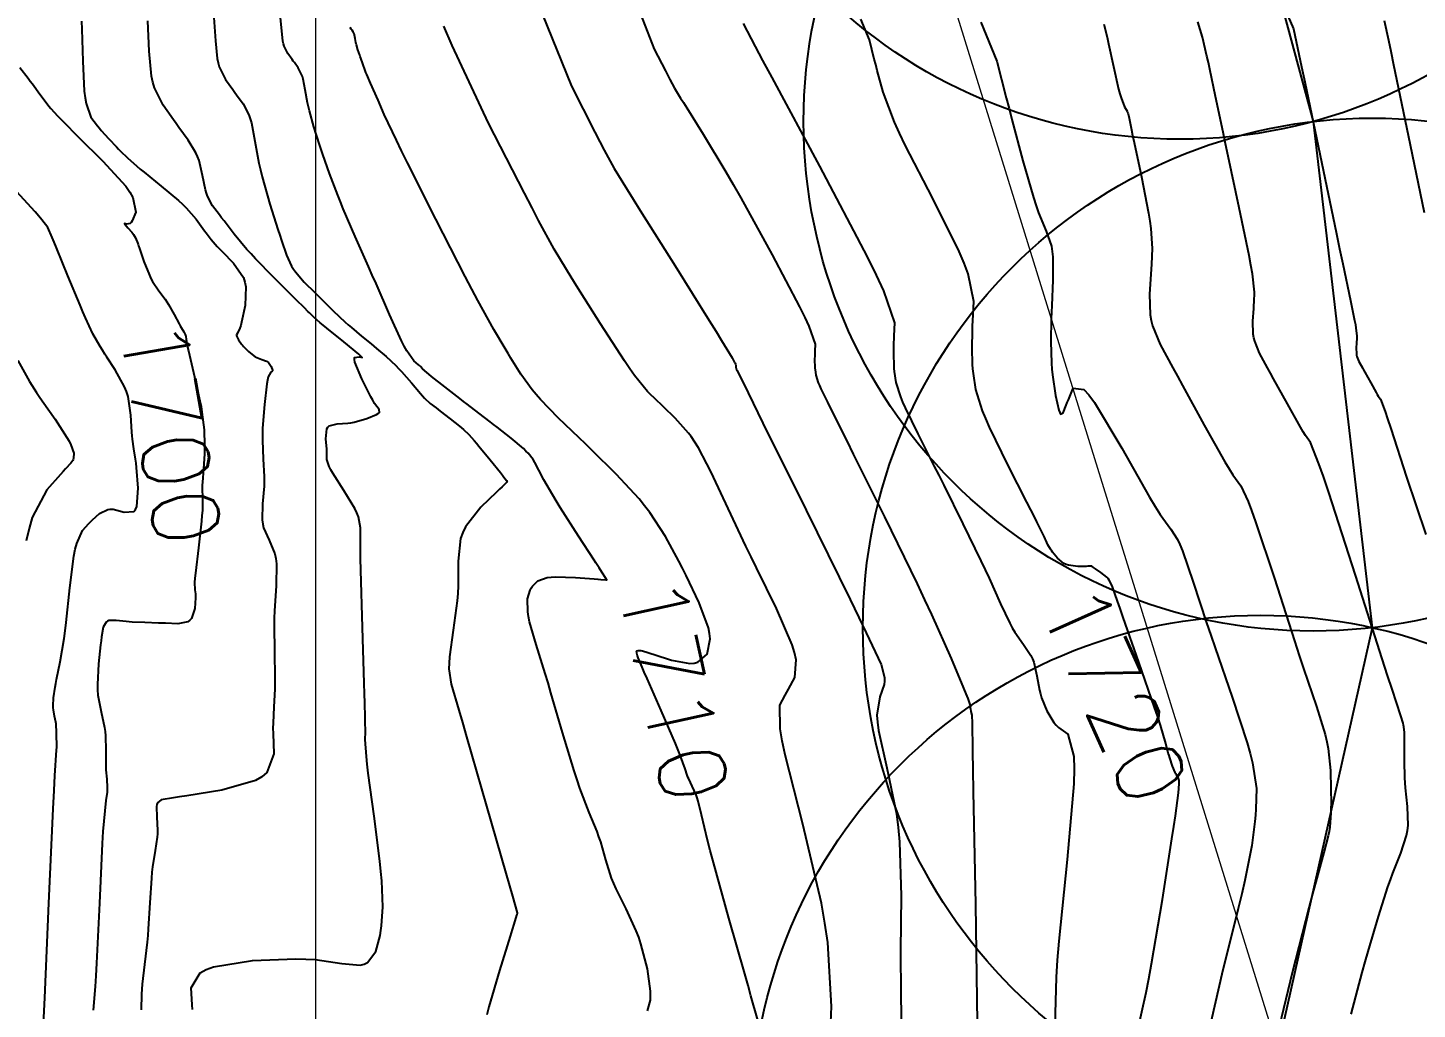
# Model space of a CAD drawing. Header units: metres. Extents: x 837117 to 838477, y 1189012 to 1191015.
# Drawn here: x 837660.1 to 837739.2, y 1189903.5 to 1189959.3 of the extents above; entities that cross this region are included whole.
import ezdxf

# ---------------------------------------------------------------- set-up
doc = ezdxf.new("R2010")
doc.units = ezdxf.units.M
doc.header["$LTSCALE"] = 0.3
for name, color, linetype in [('CIRCULOS', 60, 'Continuous'), ('COTAS 10', 1, 'Continuous'), ('COTAS INT', 252, 'Continuous'), ('LINEA_DE_CEROS', 61, 'Continuous')]:
    doc.layers.add(name, color=color, linetype=linetype)
doc.layers.add('COORD', color=7, linetype='Continuous', lineweight=20)
doc.layers.add('Linea_Tendencia', color=51, linetype='Continuous', lineweight=20)
doc.styles.get("Standard").update_dxf_attribs({"font": 'simplex.shx'})

msp = doc.modelspace()

# ---------------------------------------------------------------- linework, layer by layer
at = {"layer": 'CIRCULOS'}
for centre in [(837725.715, 1189981.998), (837733.283, 1189954.003), (837736.655, 1189925.199), (837730.294, 1189896.905)]:
    msp.add_circle(centre, 29, dxfattribs=at)
at = {"layer": 'COORD'}
msp.add_line((837676.514, 1189013.872), (837676.514, 1191013.872), dxfattribs=at)
at = {"layer": 'COTAS 10'}
for points, elevation in [([(837701.674, 1189902.855), (837701.283, 1189904.248), (837701.117, 1189904.834), (837700.927, 1189905.508), (837700.031, 1189908.668), (837699.146, 1189911.837), (837698.963, 1189912.516), (837698.806, 1189913.11), (837698.459, 1189914.541), (837698.275, 1189915.324), (837698.22, 1189915.509), (837698.164, 1189915.681), (837697.945, 1189916.187), (837697.742, 1189916.592), (837697.696, 1189916.7), (837697.654, 1189916.806), (837697.539, 1189917.172), (837697.275, 1189917.895), (837697.14, 1189918.226), (837696.978, 1189918.613), (837696.167, 1189920.482), (837695.367, 1189922.304), (837695.211, 1189922.662), (837695.085, 1189922.956), (837694.864, 1189923.488), (837694.831, 1189923.602), (837694.822, 1189923.632), (837694.812, 1189923.663), (837694.779, 1189923.769), (837694.771, 1189923.852), (837694.778, 1189923.868), (837694.788, 1189923.881), (837694.86, 1189923.901), (837694.956, 1189923.898), (837695.008, 1189923.894), (837695.101, 1189923.881), (837695.411, 1189923.789), (837695.575, 1189923.737), (837695.771, 1189923.673), (837696.761, 1189923.344), (837697.808, 1189923.152), (837698.041, 1189923.174), (837698.25, 1189923.229), (837698.797, 1189923.699), (837698.962, 1189924.562), (837698.929, 1189924.865), (837698.863, 1189925.196), (837698.34, 1189926.621), (837697.593, 1189928.177), (837697.385, 1189928.589), (837697.176, 1189928.994), (837696.42, 1189930.392), (837695.526, 1189931.755), (837695.23, 1189932.138), (837694.914, 1189932.524), (837694.381, 1189933.098), (837693.601, 1189933.937), (837692.215, 1189935.3), (837691.854, 1189935.654), (837691.502, 1189935.997), (837690.31, 1189937.151), (837689.297, 1189938.192), (837689.058, 1189938.464), (837688.836, 1189938.729), (837688.184, 1189939.627), (837687.621, 1189940.536), (837687.456, 1189940.807), (837687.286, 1189941.088), (837686.641, 1189942.173), (837685.727, 1189943.829), (837685.388, 1189944.47), (837685.012, 1189945.188), (837683.345, 1189948.441), (837681.734, 1189951.646), (837681.393, 1189952.334), (837681.097, 1189952.937), (837680.411, 1189954.396), (837680.054, 1189955.219), (837679.966, 1189955.42), (837679.883, 1189955.609), (837679.624, 1189956.197), (837679.417, 1189956.676), (837679.367, 1189956.796), (837679.32, 1189956.911), (837679.179, 1189957.283), (837679.065, 1189957.613), (837679.036, 1189957.701), (837679.007, 1189957.788), (837678.91, 1189958.09), (837678.831, 1189958.367), (837678.814, 1189958.438), (837678.798, 1189958.506), (837678.758, 1189958.731), (837678.722, 1189958.915), (837678.71, 1189958.958), (837678.697, 1189958.997), (837678.639, 1189959.107), (837678.572, 1189959.199), (837678.532, 1189959.253), (837678.457, 1189959.358)], 1710), ([(837723.291, 1189902.229), (837723.779, 1189904.443), (837723.929, 1189905.221), (837724.085, 1189906.071), (837724.703, 1189909.737), (837725.245, 1189913.181), (837725.354, 1189913.891), (837725.445, 1189914.496), (837725.624, 1189915.798), (837725.66, 1189916.306), (837725.66, 1189916.41), (837725.655, 1189916.497), (837725.604, 1189916.677), (837725.506, 1189916.822), (837725.473, 1189916.887), (837725.437, 1189916.963), (837725.284, 1189917.326), (837725.123, 1189917.786), (837725.081, 1189917.922), (837725.041, 1189918.063), (837724.908, 1189918.604), (837724.596, 1189919.66), (837724.443, 1189920.126), (837724.261, 1189920.666), (837723.366, 1189923.242), (837722.473, 1189925.773), (837722.293, 1189926.285), (837722.143, 1189926.716), (837721.844, 1189927.588), (837721.681, 1189927.909), (837721.616, 1189927.992), (837721.543, 1189928.072), (837721.208, 1189928.341), (837720.893, 1189928.546), (837720.832, 1189928.587), (837720.782, 1189928.621), (837720.699, 1189928.684), (837720.691, 1189928.696), (837720.689, 1189928.698), (837720.687, 1189928.699), (837720.684, 1189928.698), (837720.679, 1189928.694), (837720.677, 1189928.693), (837720.537, 1189928.693), (837720.463, 1189928.692), (837720.371, 1189928.691), (837719.894, 1189928.685), (837719.357, 1189928.752), (837719.226, 1189928.797), (837719.103, 1189928.854), (837718.726, 1189929.156), (837718.445, 1189929.502), (837718.383, 1189929.587), (837718.328, 1189929.667), (837718.189, 1189929.918), (837718.074, 1189930.176), (837718.035, 1189930.26), (837717.992, 1189930.35), (837717.81, 1189930.724), (837717.561, 1189931.219), (837717.397, 1189931.541), (837717.208, 1189931.912), (837716.987, 1189932.344), (837715.92, 1189934.427), (837714.86, 1189936.606), (837714.644, 1189937.1), (837714.46, 1189937.546), (837714.075, 1189938.76), (837713.942, 1189939.672), (837713.917, 1189939.927), (837713.898, 1189940.183), (837713.871, 1189941.119), (837713.889, 1189942.097), (837713.898, 1189942.381), (837713.909, 1189942.669), (837713.962, 1189943.755), (837713.646, 1189945.336), (837713.424, 1189945.937), (837713.143, 1189946.608), (837711.644, 1189949.618), (837710.064, 1189952.659), (837709.733, 1189953.35), (837709.448, 1189953.974), (837708.802, 1189955.682), (837708.473, 1189956.917), (837708.387, 1189957.243), (837708.304, 1189957.562), (837708.024, 1189958.658), (837707.545, 1189959.826)], 1720), ([(837737.335, 1189959.756), (837737.573, 1189958.641), (837737.706, 1189958.005), (837737.868, 1189957.227), (837738.698, 1189953.238), (837739.598, 1189948.832)], 1730), ([(837659.664, 1189957.071), (837660.132, 1189956.47), (837660.257, 1189956.305), (837660.38, 1189956.142), (837660.806, 1189955.559), (837661.21, 1189955.018), (837661.319, 1189954.882), (837661.426, 1189954.751), (837661.803, 1189954.327), (837662.424, 1189953.698), (837662.686, 1189953.438), (837662.986, 1189953.14), (837664.395, 1189951.756), (837665.693, 1189950.32), (837665.923, 1189949.99), (837666.097, 1189949.689), (837666.26, 1189948.847), (837666.057, 1189948.346), (837666.001, 1189948.26), (837665.944, 1189948.198), (837665.738, 1189948.164), (837665.624, 1189948.203), (837665.625, 1189948.187), (837665.64, 1189948.16), (837665.812, 1189947.962), (837666.04, 1189947.707), (837666.09, 1189947.642), (837666.135, 1189947.581), (837666.251, 1189947.383), (837666.373, 1189947.068), (837666.394, 1189947.011), (837666.421, 1189946.934), (837666.476, 1189946.779), (837666.727, 1189946.048), (837667.034, 1189945.265), (837667.125, 1189945.077), (837667.218, 1189944.901), (837667.573, 1189944.371), (837667.933, 1189943.891), (837668.029, 1189943.747), (837668.123, 1189943.597), (837668.45, 1189943.018), (837668.725, 1189942.496), (837668.786, 1189942.383), (837668.842, 1189942.284), (837668.991, 1189942.038), (837669.08, 1189941.877), (837669.097, 1189941.831), (837669.112, 1189941.784), (837669.138, 1189941.607), (837669.215, 1189941.17), (837669.261, 1189940.96), (837669.318, 1189940.71), (837669.611, 1189939.483), (837669.914, 1189938.117), (837669.977, 1189937.78), (837670.03, 1189937.46), (837670.146, 1189936.452), (837670.173, 1189935.571), (837670.172, 1189935.331), (837670.166, 1189935.093), (837670.109, 1189934.249), (837670.051, 1189933.488), (837670.044, 1189933.303), (837670.04, 1189933.129), (837670.061, 1189932.592), (837670.053, 1189931.871), (837670.031, 1189931.581), (837670.001, 1189931.252), (837669.824, 1189929.737), (837669.652, 1189928.293), (837669.625, 1189928.009), (837669.607, 1189927.775), (837669.617, 1189927.348), (837669.659, 1189927.126), (837669.662, 1189927.022), (837669.66, 1189926.899), (837669.621, 1189926.3), (837669.434, 1189925.727), (837669.339, 1189925.62), (837669.225, 1189925.536), (837668.659, 1189925.42), (837667.953, 1189925.449), (837667.751, 1189925.456), (837667.546, 1189925.463), (837666.785, 1189925.487), (837666.061, 1189925.52), (837665.88, 1189925.533), (837665.706, 1189925.547), (837665.15, 1189925.613), (837664.731, 1189925.6), (837664.645, 1189925.564), (837664.571, 1189925.515), (837664.409, 1189925.223), (837664.318, 1189924.672), (837664.29, 1189924.459), (837664.259, 1189924.221), (837664.135, 1189923.142), (837664.076, 1189921.962), (837664.086, 1189921.66), (837664.108, 1189921.368), (837664.283, 1189920.404), (837664.478, 1189919.524), (837664.513, 1189919.286), (837664.54, 1189919.05), (837664.566, 1189918.216), (837664.556, 1189917.465), (837664.56, 1189917.282), (837664.566, 1189917.109), (837664.611, 1189916.572), (837664.641, 1189916.102), (837664.637, 1189915.972), (837664.628, 1189915.841), (837664.555, 1189915.369), (837664.434, 1189914.185), (837664.395, 1189913.607), (837664.355, 1189912.919), (837664.19, 1189909.531), (837664.026, 1189906.102), (837663.987, 1189905.389), (837663.95, 1189904.779), (837663.837, 1189903.43)], 1700)]:
    msp.add_lwpolyline(points, dxfattribs=dict(at, elevation=elevation))
at = {"layer": 'COTAS INT'}
for points, elevation in [([(837670.685, 1189960.2), (837670.799, 1189958.592), (837670.893, 1189957.585), (837670.948, 1189957.341), (837671.016, 1189957.111), (837671.365, 1189956.405), (837671.784, 1189955.819), (837671.895, 1189955.665), (837672.004, 1189955.515), (837672.382, 1189955.004), (837672.705, 1189954.384), (837672.78, 1189954.165), (837672.849, 1189953.926), (837673.046, 1189952.894), (837673.272, 1189951.636), (837673.359, 1189951.255), (837673.457, 1189950.859), (837673.899, 1189949.308), (837674.354, 1189947.862), (837674.46, 1189947.531), (837674.558, 1189947.231), (837674.839, 1189946.398), (837675.132, 1189945.776), (837675.237, 1189945.609), (837675.352, 1189945.443), (837675.855, 1189944.864), (837676.454, 1189944.271), (837676.63, 1189944.097), (837676.811, 1189943.919), (837677.5, 1189943.241), (837678.184, 1189942.589), (837678.361, 1189942.427), (837678.533, 1189942.274), (837679.11, 1189941.788), (837679.654, 1189941.348), (837679.806, 1189941.223), (837679.959, 1189941.097), (837680.512, 1189940.632), (837681.071, 1189940.113), (837681.227, 1189939.953), (837681.384, 1189939.787), (837681.951, 1189939.127), (837682.462, 1189938.519), (837682.582, 1189938.385), (837682.694, 1189938.267), (837683.018, 1189937.963), (837683.353, 1189937.705), (837683.47, 1189937.614), (837683.598, 1189937.516), (837684.15, 1189937.094), (837684.691, 1189936.668), (837684.813, 1189936.567), (837684.923, 1189936.474), (837685.217, 1189936.201), (837685.534, 1189935.843), (837685.657, 1189935.696), (837685.796, 1189935.529), (837686.427, 1189934.756), (837687.016, 1189934.025), (837687.129, 1189933.884), (837687.221, 1189933.771), (837687.369, 1189933.584), (837687.377, 1189933.569), (837687.379, 1189933.564), (837687.382, 1189933.559), (837687.394, 1189933.536), (837687.397, 1189933.509), (837687.394, 1189933.5), (837687.39, 1189933.491), (837687.362, 1189933.456), (837687.116, 1189933.219), (837686.974, 1189933.083), (837686.8, 1189932.916), (837685.906, 1189932.059), (837685.036, 1189930.946), (837684.878, 1189930.618), (837684.755, 1189930.281), (837684.609, 1189928.993), (837684.618, 1189927.572), (837684.592, 1189927.152), (837684.555, 1189926.72), (837684.322, 1189925.063), (837684.115, 1189923.536), (837684.095, 1189923.185), (837684.09, 1189922.866), (837684.209, 1189921.977), (837684.654, 1189920.498), (837684.856, 1189919.807), (837685.092, 1189918.995), (837686.229, 1189915.048), (837687.322, 1189911.23), (837687.531, 1189910.5), (837687.7, 1189909.912), (837687.968, 1189908.966), (837687.97, 1189908.948), (837687.971, 1189908.944), (837687.971, 1189908.941), (837687.972, 1189908.932), (837687.971, 1189908.925), (837687.97, 1189908.923), (837687.97, 1189908.92), (837687.966, 1189908.91), (837687.96, 1189908.891), (837687.957, 1189908.884), (837687.954, 1189908.875), (837687.94, 1189908.836), (837687.78, 1189908.326), (837687.684, 1189908.021), (837687.567, 1189907.645), (837686.958, 1189905.695), (837686.355, 1189903.626), (837686.24, 1189903.174)], 1706), ([(837695.386, 1189903.399), (837695.564, 1189903.995), (837695.572, 1189904.237), (837695.563, 1189904.512), (837695.384, 1189905.782), (837695.019, 1189907.209), (837694.893, 1189907.584), (837694.756, 1189907.949), (837694.173, 1189909.191), (837693.6, 1189910.339), (837693.469, 1189910.644), (837693.35, 1189910.945), (837693.023, 1189911.984), (837692.728, 1189913.01), (837692.629, 1189913.302), (837692.523, 1189913.597), (837692.078, 1189914.691), (837691.545, 1189916.068), (837691.383, 1189916.542), (837691.215, 1189917.055), (837690.554, 1189919.243), (837689.895, 1189921.5), (837689.729, 1189922.058), (837689.569, 1189922.586), (837689.046, 1189924.248), (837688.681, 1189925.541), (837688.62, 1189925.836), (837688.576, 1189926.104), (837688.563, 1189926.842), (837688.713, 1189927.34), (837688.772, 1189927.456), (837688.839, 1189927.563), (837689.142, 1189927.87), (837689.686, 1189928.048), (837689.903, 1189928.073), (837690.151, 1189928.088), (837691.286, 1189928.056), (837692.359, 1189927.977), (837692.566, 1189927.961), (837692.593, 1189927.96), (837692.735, 1189927.949), (837693.02, 1189927.93), (837693.047, 1189927.929), (837693.059, 1189927.929), (837693.074, 1189927.927), (837693.081, 1189927.929), (837693.081, 1189927.934), (837693.075, 1189927.948), (837693.064, 1189927.965), (837693.061, 1189927.969), (837693.057, 1189927.974), (837693.045, 1189927.988), (837692.795, 1189928.367), (837692.642, 1189928.602), (837692.454, 1189928.892), (837692.354, 1189929.048), (837691.471, 1189930.408), (837690.426, 1189932.044), (837690.199, 1189932.41), (837689.998, 1189932.739), (837689.496, 1189933.611), (837689.203, 1189934.169), (837689.135, 1189934.3), (837689.071, 1189934.421), (837688.886, 1189934.77), (837688.601, 1189935.127), (837688.475, 1189935.253), (837688.328, 1189935.39), (837687.624, 1189935.98), (837686.834, 1189936.604), (837686.631, 1189936.763), (837686.436, 1189936.915), (837685.791, 1189937.413), (837685.13, 1189937.921), (837684.925, 1189938.079), (837684.71, 1189938.245), (837683.854, 1189938.909), (837683.1, 1189939.501), (837682.95, 1189939.622), (837682.825, 1189939.724), (837682.585, 1189939.938), (837682.464, 1189940.064), (837682.414, 1189940.111), (837682.357, 1189940.163), (837682.093, 1189940.394), (837681.691, 1189940.957), (837681.548, 1189941.218), (837681.391, 1189941.525), (837680.708, 1189943.014), (837679.938, 1189944.783), (837679.727, 1189945.266), (837679.516, 1189945.746), (837678.759, 1189947.455), (837678.076, 1189949.034), (837677.912, 1189949.431), (837677.758, 1189949.811), (837677.293, 1189951.038), (837676.917, 1189952.125), (837676.819, 1189952.415), (837676.724, 1189952.702), (837676.404, 1189953.699), (837676.144, 1189954.613), (837676.086, 1189954.846), (837676.035, 1189955.071), (837675.902, 1189955.813), (837675.786, 1189956.421), (837675.745, 1189956.561), (837675.701, 1189956.69), (837675.51, 1189957.056), (837675.288, 1189957.357), (837675.224, 1189957.445), (837675.158, 1189957.536), (837674.911, 1189957.881), (837674.705, 1189958.297), (837674.665, 1189958.433), (837674.633, 1189958.577), (837674.578, 1189959.17), (837674.431, 1189960.668)], 1708), ([(837689.403, 1189960.133), (837691.065, 1189956.018), (837692.4, 1189953.402), (837692.683, 1189952.855), (837692.928, 1189952.384), (837693.5, 1189951.327), (837694.23, 1189950.139), (837694.574, 1189949.587), (837694.98, 1189948.938), (837696.959, 1189945.786), (837698.907, 1189942.682), (837699.294, 1189942.063), (837699.614, 1189941.548), (837700.216, 1189940.557), (837700.351, 1189940.3), (837700.377, 1189940.248), (837700.397, 1189940.204), (837700.429, 1189940.115), (837700.427, 1189940.082), (837700.427, 1189940.073), (837700.426, 1189940.064), (837700.426, 1189940.034), (837700.427, 1189940.006), (837700.427, 1189939.998), (837700.428, 1189939.99), (837700.432, 1189939.962), (837700.444, 1189939.925), (837700.449, 1189939.911), (837700.456, 1189939.896), (837700.489, 1189939.829), (837701.115, 1189938.565), (837701.967, 1189936.844), (837704.417, 1189931.89), (837706.921, 1189926.805), (837707.427, 1189925.77), (837707.85, 1189924.898), (837708.7, 1189923.095), (837708.882, 1189922.36), (837708.884, 1189922.161), (837708.866, 1189921.964), (837708.625, 1189921.266), (837708.457, 1189920.229), (837708.485, 1189919.818), (837708.544, 1189919.353), (837709.024, 1189917.225), (837709.568, 1189914.6), (837709.667, 1189913.821), (837709.744, 1189913.019), (837709.837, 1189909.938), (837709.805, 1189906.803), (837709.804, 1189905.968), (837709.806, 1189905.148), (837709.84, 1189902.305)], 1714), ([(837694.968, 1189960.176), (837695.78, 1189958.119), (837696.41, 1189956.884), (837696.544, 1189956.625), (837696.66, 1189956.403), (837696.93, 1189955.904), (837697.275, 1189955.343), (837697.437, 1189955.082), (837697.629, 1189954.775), (837698.564, 1189953.287), (837699.849, 1189951.147), (837700.262, 1189950.429), (837700.699, 1189949.658), (837702.485, 1189946.42), (837704.045, 1189943.455), (837704.341, 1189942.855), (837704.577, 1189942.351), (837704.94, 1189941.329), (837704.921, 1189940.944), (837704.917, 1189940.842), (837704.914, 1189940.742), (837704.907, 1189940.396), (837704.917, 1189940.065), (837704.924, 1189939.974), (837704.933, 1189939.884), (837704.98, 1189939.561), (837705.116, 1189939.132), (837705.181, 1189938.974), (837705.257, 1189938.799), (837705.632, 1189938.028), (837706.406, 1189936.492), (837706.733, 1189935.834), (837707.11, 1189935.076), (837708.881, 1189931.501), (837710.737, 1189927.691), (837711.168, 1189926.785), (837711.562, 1189925.944), (837712.683, 1189923.443), (837713.39, 1189921.761), (837713.522, 1189921.436), (837713.627, 1189921.171), (837713.778, 1189920.723), (837713.765, 1189920.647), (837713.767, 1189920.616), (837713.772, 1189920.582), (837713.807, 1189920.424), (837713.848, 1189920.23), (837713.855, 1189920.172), (837713.861, 1189920.113), (837713.868, 1189919.884), (837713.896, 1189918.138), (837713.915, 1189917.122), (837713.938, 1189915.875), (837714.066, 1189909.447), (837714.169, 1189902.707)], 1716), ([(837663.172, 1189959.71), (837663.195, 1189959.266), (837663.243, 1189957.435), (837663.327, 1189955.724), (837663.373, 1189955.355), (837663.428, 1189955.032), (837663.711, 1189954.245), (837664.079, 1189953.758), (837664.188, 1189953.624), (837664.3, 1189953.491), (837664.732, 1189953.012), (837665.171, 1189952.557), (837665.287, 1189952.438), (837665.401, 1189952.322), (837665.795, 1189951.931), (837666.319, 1189951.46), (837666.515, 1189951.294), (837666.734, 1189951.114), (837667.71, 1189950.333), (837668.695, 1189949.509), (837668.921, 1189949.301), (837669.125, 1189949.102), (837669.69, 1189948.455), (837670.085, 1189947.919), (837670.181, 1189947.789), (837670.272, 1189947.667), (837670.556, 1189947.296), (837670.902, 1189946.895), (837671.033, 1189946.754), (837671.178, 1189946.601), (837671.829, 1189945.943), (837672.385, 1189945.122), (837672.472, 1189944.866), (837672.529, 1189944.598), (837672.49, 1189943.53), (837672.284, 1189942.592), (837672.236, 1189942.406), (837672.191, 1189942.253), (837672.061, 1189941.966), (837672.003, 1189941.861), (837672.004, 1189941.821), (837672.013, 1189941.777), (837672.104, 1189941.582), (837672.277, 1189941.344), (837672.337, 1189941.273), (837672.402, 1189941.2), (837672.678, 1189940.918), (837672.983, 1189940.669), (837673.066, 1189940.617), (837673.148, 1189940.571), (837673.441, 1189940.467), (837673.698, 1189940.37), (837673.758, 1189940.329), (837673.812, 1189940.282), (837673.968, 1189940.064), (837674.04, 1189939.858), (837674.041, 1189939.82), (837674.035, 1189939.789), (837673.946, 1189939.746), (837673.804, 1189939.47), (837673.765, 1189939.293), (837673.725, 1189939.072), (837673.58, 1189937.91), (837673.482, 1189936.553), (837673.472, 1189936.209), (837673.469, 1189935.878), (837673.52, 1189934.798), (837673.573, 1189933.805), (837673.572, 1189933.53), (837673.564, 1189933.254), (837673.478, 1189932.257), (837673.458, 1189931.33), (837673.491, 1189931.099), (837673.541, 1189930.879), (837673.862, 1189930.178), (837674.185, 1189929.398), (837674.235, 1189929.129), (837674.269, 1189928.837), (837674.251, 1189927.589), (837674.159, 1189926.157), (837674.146, 1189925.748), (837674.138, 1189925.335), (837674.155, 1189923.801), (837674.181, 1189922.372), (837674.18, 1189922.025), (837674.174, 1189921.7), (837674.122, 1189920.699), (837674.075, 1189919.764), (837674.073, 1189919.48), (837674.076, 1189919.184), (837674.124, 1189918.023), (837673.716, 1189916.955), (837673.431, 1189916.718), (837673.072, 1189916.506), (837671.153, 1189915.952), (837669.162, 1189915.632), (837668.757, 1189915.568), (837668.415, 1189915.514), (837667.71, 1189915.405), (837667.494, 1189915.23), (837667.461, 1189915.134), (837667.44, 1189915.016), (837667.462, 1189914.421), (837667.507, 1189913.683), (837667.501, 1189913.477), (837667.486, 1189913.269), (837667.366, 1189912.51), (837667.214, 1189911.59), (837667.18, 1189911.281), (837667.148, 1189910.948), (837667.059, 1189909.549), (837666.971, 1189908.066), (837666.94, 1189907.68), (837666.905, 1189907.304), (837666.754, 1189906.038), (837666.622, 1189904.913), (837666.599, 1189904.627), (837666.583, 1189904.352), (837666.571, 1189903.453)], 1702), ([(837669.493, 1189903.464), (837669.471, 1189903.729), (837669.417, 1189904.712), (837669.932, 1189905.558), (837670.269, 1189905.738), (837670.689, 1189905.893), (837672.907, 1189906.253), (837675.371, 1189906.353), (837675.945, 1189906.344), (837676.474, 1189906.318), (837677.995, 1189906.092), (837679.033, 1189905.995), (837679.256, 1189906.051), (837679.452, 1189906.143), (837679.928, 1189906.772), (837680.169, 1189907.687), (837680.217, 1189907.959), (837680.257, 1189908.239), (837680.331, 1189909.318), (837680.266, 1189910.799), (837680.218, 1189911.332), (837680.157, 1189911.919), (837679.828, 1189914.482), (837679.499, 1189916.921), (837679.437, 1189917.428), (837679.389, 1189917.863), (837679.322, 1189918.827), (837679.334, 1189919.259), (837679.335, 1189919.359), (837679.335, 1189919.449), (837679.328, 1189919.703), (837679.32, 1189919.88), (837679.319, 1189919.923), (837679.319, 1189919.962), (837679.324, 1189920.08), (837679.306, 1189920.928), (837679.291, 1189921.428), (837679.272, 1189922.042), (837679.169, 1189925.217), (837679.074, 1189928.472), (837679.06, 1189929.137), (837679.051, 1189929.699), (837679.063, 1189930.878), (837678.945, 1189931.516), (837678.854, 1189931.737), (837678.738, 1189931.978), (837678.108, 1189933.008), (837677.475, 1189933.984), (837677.357, 1189934.189), (837677.264, 1189934.367), (837677.132, 1189934.777), (837677.143, 1189935.096), (837677.139, 1189935.217), (837677.132, 1189935.351), (837677.082, 1189935.955), (837677.139, 1189936.509), (837677.199, 1189936.612), (837677.278, 1189936.694), (837677.724, 1189936.808), (837678.331, 1189936.837), (837678.511, 1189936.865), (837678.696, 1189936.901), (837679.409, 1189937.103), (837679.974, 1189937.337), (837680.065, 1189937.393), (837680.129, 1189937.447), (837680.126, 1189937.61), (837679.86, 1189937.965), (837679.758, 1189938.139), (837679.643, 1189938.346), (837679.126, 1189939.369), (837678.74, 1189940.312), (837678.709, 1189940.469), (837678.71, 1189940.581), (837678.986, 1189940.61), (837679.149, 1189940.58), (837679.079, 1189940.655), (837678.96, 1189940.766), (837678.113, 1189941.465), (837677.136, 1189942.25), (837676.935, 1189942.414), (837676.763, 1189942.556), (837676.394, 1189942.877), (837676.204, 1189943.064), (837676.145, 1189943.122), (837676.084, 1189943.182), (837675.843, 1189943.421), (837675.418, 1189943.842), (837674.094, 1189945.154), (837673.075, 1189946.2), (837672.826, 1189946.469), (837672.591, 1189946.731), (837671.862, 1189947.602), (837671.287, 1189948.345), (837671.149, 1189948.526), (837671.02, 1189948.695), (837670.633, 1189949.216), (837670.346, 1189949.752), (837670.281, 1189949.931), (837670.222, 1189950.124), (837670.062, 1189950.931), (837669.864, 1189951.785), (837669.783, 1189952.008), (837669.689, 1189952.224), (837669.253, 1189952.952), (837668.721, 1189953.673), (837668.567, 1189953.885), (837668.41, 1189954.102), (837667.819, 1189954.928), (837667.326, 1189955.925), (837667.231, 1189956.249), (837667.153, 1189956.594), (837667.021, 1189958.013), (837666.94, 1189959.733)], 1704), ([(837705.752, 1189900.909), (837705.865, 1189903.637), (837705.65, 1189907.276), (837705.494, 1189908.381), (837705.298, 1189909.529), (837704.241, 1189914.027), (837703.231, 1189917.969), (837703.063, 1189918.767), (837702.944, 1189919.438), (837702.918, 1189920.798), (837703.228, 1189921.359), (837703.32, 1189921.526), (837703.415, 1189921.697), (837703.783, 1189922.356), (837703.859, 1189923.378), (837703.77, 1189923.779), (837703.634, 1189924.23), (837702.744, 1189926.283), (837701.591, 1189928.607), (837701.288, 1189929.229), (837700.992, 1189929.841), (837699.985, 1189931.974), (837699.143, 1189933.765), (837698.951, 1189934.161), (837698.777, 1189934.515), (837698.299, 1189935.435), (837697.874, 1189936.083), (837697.734, 1189936.265), (837697.584, 1189936.448), (837696.96, 1189937.12), (837696.302, 1189937.767), (837696.13, 1189937.935), (837695.963, 1189938.098), (837695.397, 1189938.646), (837694.658, 1189939.549), (837694.383, 1189939.936), (837694.076, 1189940.382), (837692.71, 1189942.486), (837691.352, 1189944.655), (837691.049, 1189945.142), (837690.779, 1189945.58), (837690.071, 1189946.75), (837689.196, 1189948.366), (837688.821, 1189949.084), (837688.389, 1189949.92), (837686.349, 1189953.917), (837684.266, 1189958.328), (837683.807, 1189959.425)], 1712), ([(837700.836, 1189959.59), (837701.524, 1189958.271), (837701.946, 1189957.483), (837702.469, 1189956.511), (837705.193, 1189951.473), (837707.901, 1189946.31), (837708.414, 1189945.259), (837708.825, 1189944.373), (837709.451, 1189942.542), (837709.415, 1189941.807), (837709.408, 1189941.611), (837709.402, 1189941.42), (837709.389, 1189940.758), (837709.407, 1189940.124), (837709.421, 1189939.951), (837709.437, 1189939.778), (837709.528, 1189939.161), (837709.788, 1189938.339), (837709.912, 1189938.037), (837710.059, 1189937.703), (837710.776, 1189936.228), (837711.696, 1189934.418), (837711.971, 1189933.873), (837712.253, 1189933.309), (837713.346, 1189931.112), (837714.372, 1189929.002), (837714.614, 1189928.493), (837714.837, 1189928.015), (837715.487, 1189926.56), (837716.011, 1189925.448), (837716.153, 1189925.186), (837716.295, 1189924.944), (837716.798, 1189924.24), (837717.216, 1189923.617), (837717.304, 1189923.428), (837717.38, 1189923.23), (837717.553, 1189922.456), (837717.7, 1189921.649), (837717.758, 1189921.432), (837717.825, 1189921.216), (837718.13, 1189920.46), (837718.529, 1189919.807), (837718.654, 1189919.656), (837718.786, 1189919.519), (837719.318, 1189919.135), (837719.662, 1189917.862), (837719.676, 1189917.165), (837719.655, 1189916.318), (837719.285, 1189912.015), (837718.81, 1189907.353), (837718.723, 1189906.28), (837718.656, 1189905.302), (837718.573, 1189902.555)], 1718), ([(837714.374, 1189959.668), (837715.286, 1189957.443), (837715.82, 1189955.356), (837715.978, 1189954.748), (837716.141, 1189954.127), (837716.768, 1189951.775), (837717.371, 1189949.677), (837717.519, 1189949.216), (837717.659, 1189948.807), (837718.095, 1189947.763), (837718.385, 1189946.906), (837718.434, 1189946.614), (837718.468, 1189946.3), (837718.474, 1189944.969), (837718.403, 1189943.531), (837718.389, 1189943.15), (837718.377, 1189942.775), (837718.352, 1189941.481), (837718.386, 1189940.252), (837718.411, 1189939.919), (837718.443, 1189939.589), (837718.612, 1189938.422), (837718.81, 1189937.571), (837718.86, 1189937.44), (837718.908, 1189937.355), (837719.062, 1189937.425), (837719.233, 1189937.865), (837719.292, 1189938.012), (837719.356, 1189938.17), (837719.627, 1189938.836), (837720.237, 1189938.761), (837720.514, 1189938.453), (837720.839, 1189938.021), (837722.403, 1189935.42), (837723.968, 1189932.636), (837724.294, 1189932.088), (837724.572, 1189931.636), (837725.185, 1189930.808), (837725.568, 1189930.225), (837725.701, 1189929.927), (837725.845, 1189929.57), (837726.461, 1189927.79), (837727.223, 1189925.469), (837727.459, 1189924.77), (837727.705, 1189924.048), (837728.684, 1189921.238), (837729.532, 1189918.637), (837729.696, 1189918.046), (837729.829, 1189917.511), (837730.053, 1189916.044), (837730.027, 1189914.877), (837730.002, 1189914.531), (837729.97, 1189914.175), (837729.79, 1189912.803), (837729.391, 1189910.807), (837729.221, 1189910.056), (837729.024, 1189909.22), (837728.096, 1189905.484), (837727.103, 1189901.177)], 1722), ([(837721.379, 1189959.542), (837721.52, 1189958.956), (837721.575, 1189958.713), (837721.637, 1189958.434), (837721.917, 1189957.136), (837722.213, 1189955.856), (837722.284, 1189955.588), (837722.35, 1189955.359), (837722.551, 1189954.847), (837722.695, 1189954.586), (837722.726, 1189954.515), (837722.752, 1189954.445), (837722.813, 1189954.195), (837722.941, 1189953.534), (837723.009, 1189953.204), (837723.092, 1189952.811), (837723.509, 1189950.858), (837723.914, 1189948.792), (837723.989, 1189948.327), (837724.048, 1189947.908), (837724.125, 1189946.78), (837724.085, 1189945.878), (837724.07, 1189945.601), (837724.052, 1189945.313), (837723.973, 1189944.175), (837724.01, 1189942.998), (837724.065, 1189942.685), (837724.14, 1189942.377), (837724.574, 1189941.313), (837725.3, 1189939.985), (837725.559, 1189939.511), (837725.844, 1189938.991), (837727.083, 1189936.731), (837728.256, 1189934.643), (837728.499, 1189934.232), (837728.707, 1189933.894), (837729.162, 1189933.276), (837729.593, 1189932.377), (837729.785, 1189931.862), (837730.009, 1189931.232), (837731.078, 1189927.993), (837732.222, 1189924.449), (837732.493, 1189923.625), (837732.743, 1189922.87), (837733.479, 1189920.714), (837733.97, 1189919.116), (837734.065, 1189918.712), (837734.144, 1189918.327), (837734.282, 1189917.075), (837734.3, 1189916.01), (837734.303, 1189915.741), (837734.305, 1189915.484), (837734.303, 1189914.65), (837734.238, 1189913.843), (837734.199, 1189913.603), (837734.151, 1189913.356), (837733.902, 1189912.403), (837733.437, 1189910.745), (837733.253, 1189910.054), (837733.044, 1189909.262), (837732.088, 1189905.563), (837731.115, 1189901.461)], 1724), ([(837735.455, 1189903.196), (837736.081, 1189905.572), (837736.25, 1189906.185), (837736.416, 1189906.78), (837737, 1189908.764), (837737.544, 1189910.449), (837737.686, 1189910.853), (837737.823, 1189911.231), (837738.287, 1189912.374), (837738.61, 1189913.368), (837738.659, 1189913.652), (837738.69, 1189913.94), (837738.658, 1189915.014), (837738.542, 1189916.083), (837738.521, 1189916.369), (837738.504, 1189916.65), (837738.483, 1189917.629), (837738.489, 1189918.451), (837738.49, 1189918.634), (837738.49, 1189918.797), (837738.486, 1189919.226), (837738.45, 1189919.557), (837738.429, 1189919.659), (837738.404, 1189919.766), (837738.274, 1189920.189), (837737.781, 1189921.692), (837737.527, 1189922.48), (837737.222, 1189923.428), (837735.695, 1189928.196), (837734.172, 1189932.894), (837733.869, 1189933.798), (837733.618, 1189934.53), (837733.14, 1189935.743), (837732.851, 1189936.135), (837732.72, 1189936.349), (837732.566, 1189936.609), (837731.823, 1189937.93), (837731.039, 1189939.361), (837730.859, 1189939.69), (837730.694, 1189939.99), (837730.235, 1189940.831), (837729.96, 1189941.505), (837729.913, 1189941.7), (837729.878, 1189941.898), (837729.855, 1189942.643), (837729.905, 1189943.363), (837729.916, 1189943.546), (837729.925, 1189943.721), (837729.951, 1189944.292), (837729.828, 1189945.346), (837729.745, 1189945.826), (837729.64, 1189946.388), (837729.082, 1189949.094), (837728.451, 1189952.035), (837728.3, 1189952.744), (837728.159, 1189953.408), (837727.735, 1189955.426), (837727.403, 1189956.991), (837727.32, 1189957.369), (837727.24, 1189957.724), (837726.985, 1189958.806), (837726.716, 1189959.671)], 1726), ([(837731.842, 1189960.026), (837732.16, 1189959.281), (837732.479, 1189957.834), (837732.63, 1189957.12), (837732.81, 1189956.269), (837733.687, 1189952.064), (837734.595, 1189947.701), (837734.793, 1189946.751), (837734.969, 1189945.914), (837735.411, 1189943.822), (837735.646, 1189942.685), (837735.69, 1189942.449), (837735.725, 1189942.247), (837735.776, 1189941.804), (837735.766, 1189941.564), (837735.762, 1189941.49), (837735.757, 1189941.414), (837735.736, 1189941.111), (837735.746, 1189940.798), (837735.76, 1189940.714), (837735.78, 1189940.632), (837735.896, 1189940.349), (837736.089, 1189939.996), (837736.158, 1189939.87), (837736.234, 1189939.732), (837736.563, 1189939.13), (837736.875, 1189938.575), (837736.94, 1189938.465), (837736.995, 1189938.375), (837737.117, 1189938.211), (837737.38, 1189937.506), (837737.525, 1189937.076), (837737.701, 1189936.543), (837738.597, 1189933.769), (837739.694, 1189930.498)], 1728), ([(837660.995, 1189902.253), (837661.082, 1189904.138), (837661.32, 1189909.513), (837661.562, 1189914.891), (837661.611, 1189915.933), (837661.653, 1189916.781), (837661.743, 1189918.228), (837661.771, 1189918.408), (837661.775, 1189918.458), (837661.776, 1189918.508), (837661.765, 1189918.688), (837661.748, 1189918.893), (837661.745, 1189918.96), (837661.744, 1189919.03), (837661.748, 1189919.317), (837661.737, 1189919.636), (837661.727, 1189919.727), (837661.714, 1189919.818), (837661.639, 1189920.155), (837661.572, 1189920.524), (837661.564, 1189920.635), (837661.56, 1189920.751), (837661.583, 1189921.202), (837661.67, 1189921.808), (837661.707, 1189922.021), (837661.749, 1189922.253), (837661.948, 1189923.255), (837662.177, 1189924.587), (837662.238, 1189925.028), (837662.299, 1189925.499), (837662.509, 1189927.46), (837662.743, 1189929.278), (837662.818, 1189929.659), (837662.897, 1189929.987), (837663.221, 1189930.732), (837663.586, 1189931.123), (837663.691, 1189931.228), (837663.798, 1189931.332), (837664.197, 1189931.697), (837664.663, 1189931.926), (837664.812, 1189931.945), (837664.97, 1189931.944), (837665.609, 1189931.779), (837666.148, 1189931.81), (837666.152, 1189931.81), (837666.249, 1189931.933), (837666.322, 1189932.105), (837666.39, 1189933.141), (837666.303, 1189934.311), (837666.279, 1189934.569), (837666.253, 1189934.798), (837666.158, 1189935.386), (837666.071, 1189935.921), (837666.051, 1189936.117), (837666.032, 1189936.334), (837665.98, 1189937.29), (837665.82, 1189938.351), (837665.733, 1189938.634), (837665.628, 1189938.913), (837665.097, 1189939.881), (837664.618, 1189940.6), (837664.506, 1189940.766), (837664.364, 1189940.992), (837664.23, 1189941.21), (837663.826, 1189941.93), (837663.397, 1189942.842), (837663.248, 1189943.181), (837663.087, 1189943.557), (837662.395, 1189945.23), (837661.749, 1189946.816), (837661.616, 1189947.138), (837661.503, 1189947.409), (837661.259, 1189947.966), (837660.917, 1189948.419), (837660.742, 1189948.624), (837660.531, 1189948.864), (837659.479, 1189950.018)], 1698), ([(837659.552, 1189940.402), (837660.207, 1189939.217), (837660.619, 1189938.587), (837660.769, 1189938.363), (837660.935, 1189938.119), (837661.664, 1189937.058), (837662.335, 1189936.032), (837662.465, 1189935.809), (837662.569, 1189935.613), (837662.741, 1189935.123), (837662.722, 1189934.843), (837662.706, 1189934.778), (837662.685, 1189934.72), (837662.569, 1189934.555), (837662.269, 1189934.247), (837662.131, 1189934.097), (837661.97, 1189933.919), (837661.191, 1189933.047), (837660.372, 1189931.47), (837660.185, 1189930.849), (837660.016, 1189930.148)], 1696)]:
    msp.add_lwpolyline(points, dxfattribs=dict(at, elevation=elevation))
at = {"layer": 'LINEA_DE_CEROS'}
msp.add_lwpolyline([(837659.999, 1190109.064), (837671.564, 1190082.47), (837689.889, 1190059.991), (837707.12, 1190036.927), (837716.89, 1190009.622), (837725.715, 1189981.998), (837733.283, 1189954.003), (837736.655, 1189925.199), (837730.294, 1189896.905), (837713.869, 1189873.005), (837698.085, 1189848.677), (837689.342, 1189821.084)], dxfattribs=at)
at = {"layer": 'Linea_Tendencia'}
msp.add_lwpolyline([(838041.852, 1190952.651), (838165.343, 1190589.154), (838075.416, 1190256.306), (838109.489, 1190042.064), (837622.868, 1190250.641), (837754.279, 1189827.032), (837723.495, 1189335.311)], dxfattribs=at)

# ---------------------------------------------------------------- texts
at = {"layer": 'COTAS 10', "char_height": 3.8, "attachment_point": 7}
for s, insert, rotation in [('1700', (837665.265, 1189942.41, 1700), 279.8838), ('1710', (837693.637, 1189927.633, 1710), 282.39682), ('1720', (837717.564, 1189926.578, 1720), 294.22413)]:
    msp.add_mtext(s, dxfattribs=dict(at, insert=insert, rotation=rotation))

doc.saveas('drawing.dxf')
